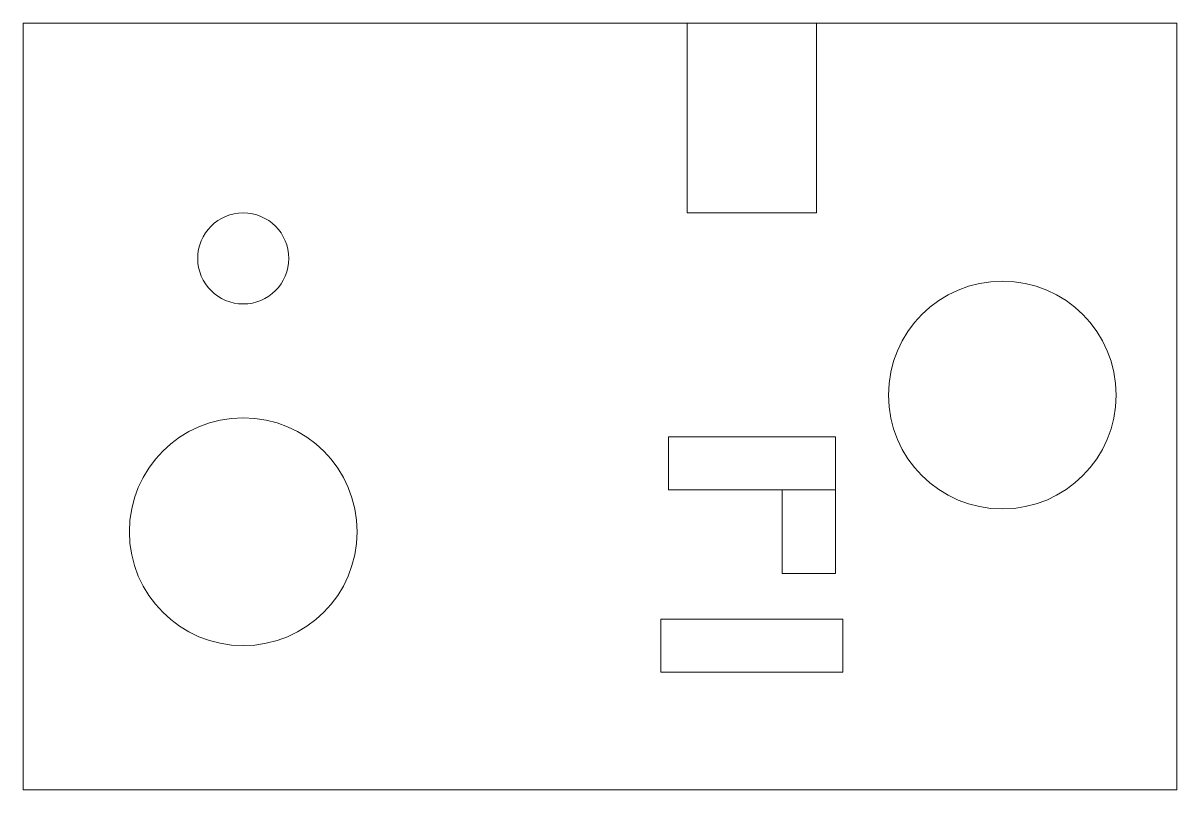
# Model space of a CAD drawing. Header units: millimetres. Extents: x -1 to 151, y -2 to 99.
import ezdxf

# ---------------------------------------------------------------- set-up
doc = ezdxf.new("R2010")
doc.units = ezdxf.units.MM

msp = doc.modelspace()

# ---------------------------------------------------------------- linework, layer by layer
at = {"color": 7, "linetype": 'Continuous', "lineweight": 18}
for p, q in [((-1.2, -1.9), (-1.2, 99.1)), ((-1.2, 99.1), (150.8, 99.1)), ((86.3, 74.1), (86.3, 99.1)), ((86.3, 99.1), (103.3, 99.1)), ((103.3, 74.1), (103.3, 99.1)), ((150.8, -1.9), (150.8, 99.1)), ((86.3, 74.1), (103.3, 74.1)), ((83.81, 37.6), (83.81, 44.6)), ((83.81, 44.6), (105.81, 44.6)), ((105.81, 37.6), (105.81, 44.6)), ((83.81, 37.6), (105.81, 37.6)), ((105.81, 37.6), (98.81, 37.6)), ((98.81, 37.6), (98.81, 26.6)), ((105.81, 37.6), (105.81, 26.6)), ((105.81, 26.6), (98.81, 26.6)), ((82.8, 13.6), (82.8, 20.6)), ((82.8, 20.6), (106.8, 20.6)), ((106.8, 13.6), (106.8, 20.6)), ((82.8, 13.6), (106.8, 13.6)), ((-1.2, -1.9), (150.8, -1.9))]:
    msp.add_line(p, q, dxfattribs=at)
for centre, radius in [((27.8, 68.1), 6), ((127.8, 50.1), 15), ((27.8, 32.1), 15)]:
    msp.add_circle(centre, radius, dxfattribs=at)

doc.saveas('drawing.dxf')
